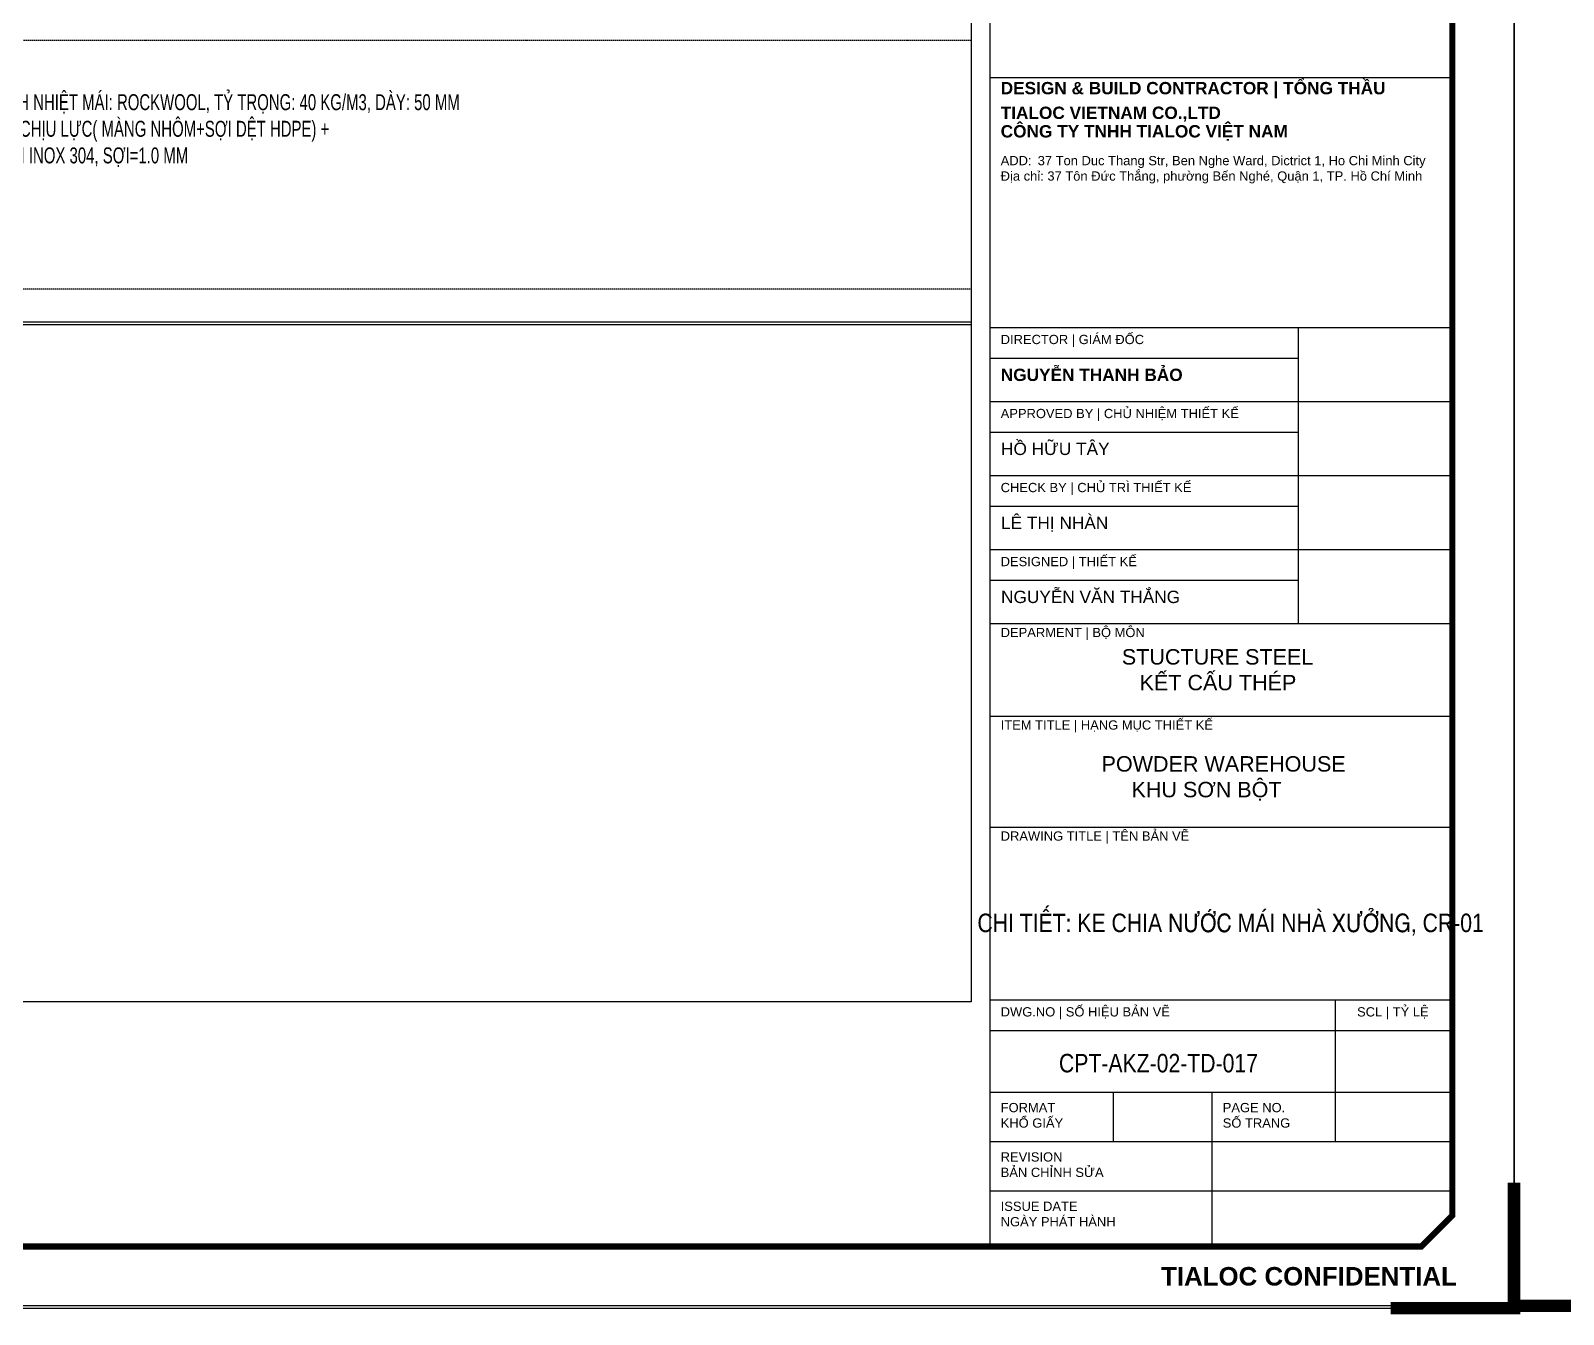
# Model space of a CAD drawing. Header units: inches. Extents: x 340055 to 349452, y -34649 to -30845.
# Drawn here: x 346654.8 to 346943, y -32779.1 to -32537.8 of the extents above; entities that cross this region are included whole.
import ezdxf
from ezdxf.enums import TextEntityAlignment as Align

# ---------------------------------------------------------------- set-up
doc = ezdxf.new("R2010")
doc.units = ezdxf.units.IN
doc.header["$MEASUREMENT"] = 0
doc.linetypes.add('HIDDEN', pattern=[0.375, 0.25, -0.125])
for name, color, linetype in [('0 @ 1', 7, 'Continuous'), ('3', 3, 'Continuous'), ('NET IN', 3, 'Continuous')]:
    doc.layers.add(name, color=color, linetype=linetype)
doc.layers.add('Cover text', color=7, linetype='Continuous', true_color=0x52370f)
for name, color, linetype, lineweight in [('TEXT @ 1', 7, 'Continuous', 20), ('TL-TIILE BLOCK A2$0$TL-TITLE BLOCK - TEXT @ 1', 7, 'Continuous', 25), ('TL-TIILE BLOCK A2$0$TL-TITLE BLOCK 1', 7, 'Continuous', 50), ('TL-TIILE BLOCK A2$0$TL-TITLE BLOCK 2', 7, 'Continuous', 25)]:
    doc.layers.add(name, color=color, linetype=linetype, lineweight=lineweight)
doc.styles.add('ST1H', font='vnshxh.shx', dxfattribs={"width": 0.7})
doc.styles.add('TIEU DE', font='', dxfattribs={"width": 0.8})
doc.styles.add('TL-TIILE BLOCK A2$0$MEP-TEXT T.BLOCK 1', font='arial.ttf', dxfattribs={"height": 1.5})
doc.styles.add('TL-TIILE BLOCK A2$0$MEP-TEXT T.BLOCK 2', font='arial.ttf')
doc.styles.add('TL-TIILE BLOCK A2$0$MEP-TEXT T.BLOCK 3', font='arial.ttf', dxfattribs={"height": 3})
doc.styles.get('TIEU DE').set_extended_font_data('.VnArial NarrowH')

# ---------------------------------------------------------------- blocks, each defined once
blk = doc.blocks.new('kt kien truc 1')
at = {"layer": 'Defpoints', "color": 8}
blk.add_lwpolyline([(0, 0), (594, 0), (594, 420), (0, 420)], close=True, dxfattribs=at)
at = {"layer": 'Defpoints', "color": 8, "const_width": 2}
for points in [[(0, 20), (0, 0), (20, 0)], [(594, 20), (594, 0), (574, 0)]]:
    blk.add_lwpolyline(points, dxfattribs=at)
at = {"layer": 'TL-TIILE BLOCK A2$0$TL-TITLE BLOCK 1', "const_width": 1}
blk.add_lwpolyline([(20, 10), (579, 10), (584, 15), (584, 405), (579, 410), (20, 410), (15, 405), (15, 15)], close=True, dxfattribs=at)
at = {"layer": 'TL-TIILE BLOCK A2$0$TL-TITLE BLOCK 2'}
for p, q in [((509, 410), (509, 10)), ((509, 199.5), (584, 199.5)), ((509, 159), (584, 159)), ((559, 159), (559, 111)), ((509, 154), (559, 154)), ((509, 147), (584, 147)), ((509, 142), (559, 142)), ((509, 135), (584, 135)), ((509, 130), (559, 130)), ((509, 123), (584, 123)), ((509, 118), (559, 118)), ((509, 111), (584, 111)), ((509, 96), (584, 96)), ((509, 78), (584, 78)), ((509, 50), (584, 50)), ((565, 50), (565, 27)), ((509, 45), (584, 45)), ((509, 35), (584, 35)), ((529, 35), (529, 27)), ((545, 35), (545, 10)), ((509, 27), (584, 27)), ((509, 19), (584, 19))]:
    blk.add_line(p, q, dxfattribs=at)
at = {"layer": '0 @ 1', "attachment_point": 1}
for s, width, insert, char_height, style in [('\\pt10;{\\fArial|b1|i0|c0|p34;NGUYỄN THANH BẢO}', 32.1571, (510.79, 152.31), 2, 'TL-TIILE BLOCK A2$0$MEP-TEXT T.BLOCK 2'), ('\\pt15;{\\fArial|b1|i0|c0|p34;TIALOC CONFIDENTIAL}', 49.3859, (536.78, 6.67), 3, 'TL-TIILE BLOCK A2$0$MEP-TEXT T.BLOCK 3')]:
    blk.add_mtext_dynamic_manual_height_columns(s, width=width, gutter_width=12.5, heights=[0], dxfattribs=dict(at, insert=insert, char_height=char_height, style=style))
at = {"layer": 'TEXT @ 1', "attachment_point": 1, "style": 'TL-TIILE BLOCK A2$0$MEP-TEXT T.BLOCK 1'}
for s, width, insert, char_height in [('{\\C1;HỒ HỮU TÂY}', 50.8254, (510.84, 140.31), 2), ('{\\C1;LÊ THỊ NHÀN}', 50.8254, (510.84, 128.31), 2), ('{\\C1;NGUYỄN VĂN THẮNG}', 50.8254, (510.84, 116.31), 2), ('\\pi10.02899;{\\C1;STUCTURE STEEL \\P\\pi12.90587;KẾT CẤU THÉP}', 50.8254, (520.39, 106.84), 2.5), ('\\pi10.78205;{\\C1;POWDER WAREHOUSE\\P     KHU SƠN BỘT}', 64.0147, (516.35, 89.49), 2.5)]:
    blk.add_mtext_dynamic_manual_height_columns(s, width=width, gutter_width=15, heights=[0], dxfattribs=dict(at, insert=insert, char_height=char_height))
at = {"layer": 'TL-TIILE BLOCK A2$0$TL-TITLE BLOCK - TEXT @ 1', "attachment_point": 1}
for s, width, insert, char_height, style in [('{\\fArial|b1|i0|c0|p34;DESIGN & BUILD CONTRACTOR | TỔNG THẦU}', 66.5482, (510.78, 198.79), 2, 'TL-TIILE BLOCK A2$0$MEP-TEXT T.BLOCK 2'), ('{\\fArial|b1|i0|c0|p34;TIALOC VIETNAM CO.,LTD}', 66.5482, (510.78, 194.79), 2, 'TL-TIILE BLOCK A2$0$MEP-TEXT T.BLOCK 2'), ('{\\fArial|b1|i0|c0|p34;CÔNG TY TNHH TIALOC VIỆT NAM}', 66.5482, (510.78, 191.79), 2, 'TL-TIILE BLOCK A2$0$MEP-TEXT T.BLOCK 2'), ('ADD:^I37 Ton Duc Thang Str, Ben Nghe Ward, Dictrict 1, Ho Chi Minh City ', 70.4569, (510.78, 186.79), 1.5, 'TL-TIILE BLOCK A2$0$MEP-TEXT T.BLOCK 1'), ('Địa chỉ: 37 Tôn Đức Thắng, phường Bến Nghé, Quận 1, TP. Hồ Chí Minh', 70.522, (510.78, 184.29), 1.5, 'TL-TIILE BLOCK A2$0$MEP-TEXT T.BLOCK 1'), ('DIRECTOR | GIÁM ĐỐC', 57.2397, (510.78, 157.79), 1.5, 'TL-TIILE BLOCK A2$0$MEP-TEXT T.BLOCK 1'), ('APPROVED BY | CHỦ NHIỆM THIẾT KẾ', 57.2397, (510.78, 145.79), 1.5, 'TL-TIILE BLOCK A2$0$MEP-TEXT T.BLOCK 1'), ('CHECK BY | CHỦ TRÌ THIẾT KẾ', 50.8254, (510.78, 133.79), 1.5, 'TL-TIILE BLOCK A2$0$MEP-TEXT T.BLOCK 1'), ('DESIGNED | THIẾT KẾ', 44.9979, (510.78, 121.79), 1.5, 'TL-TIILE BLOCK A2$0$MEP-TEXT T.BLOCK 1'), ('DEPARMENT | BỘ MÔN', 63.0963, (510.78, 110.29), 1.5, 'TL-TIILE BLOCK A2$0$MEP-TEXT T.BLOCK 1'), ('ITEM TITLE | HẠNG MỤC THIẾT KẾ', 63.0963, (510.78, 95.29), 1.5, 'TL-TIILE BLOCK A2$0$MEP-TEXT T.BLOCK 1'), ('DRAWING TITLE | TÊN BẢN VẼ', 63.0963, (510.78, 77.29), 1.5, 'TL-TIILE BLOCK A2$0$MEP-TEXT T.BLOCK 1'), ('DWG.NO | SỐ HIỆU BẢN VẼ', 37.618, (510.78, 48.79), 1.5, 'TL-TIILE BLOCK A2$0$MEP-TEXT T.BLOCK 1'), ('SCL | TỶ LỆ', 37.618, (568.56, 48.79), 1.5, 'TL-TIILE BLOCK A2$0$MEP-TEXT T.BLOCK 1'), ('FORMAT', 21.1246, (510.78, 33.27), 1.5, 'TL-TIILE BLOCK A2$0$MEP-TEXT T.BLOCK 1'), ('PAGE NO.', 21.1246, (546.78, 33.27), 1.5, 'TL-TIILE BLOCK A2$0$MEP-TEXT T.BLOCK 1'), ('KHỔ GIẤY', 31.0296, (510.78, 30.77), 1.5, 'TL-TIILE BLOCK A2$0$MEP-TEXT T.BLOCK 1'), ('SỐ TRANG', 31.0296, (546.78, 30.77), 1.5, 'TL-TIILE BLOCK A2$0$MEP-TEXT T.BLOCK 1'), ('REVISION', 21.1246, (510.78, 25.27), 1.5, 'TL-TIILE BLOCK A2$0$MEP-TEXT T.BLOCK 1'), ('BẢN CHỈNH SỬA', 31.0296, (510.78, 22.77), 1.5, 'TL-TIILE BLOCK A2$0$MEP-TEXT T.BLOCK 1'), ('NGÀY PHÁT HÀNH', 31.0296, (510.78, 14.77), 1.5, 'TL-TIILE BLOCK A2$0$MEP-TEXT T.BLOCK 1'), ('ISSUE DATE', 21.1246, (510.78, 17.27), 1.5, 'TL-TIILE BLOCK A2$0$MEP-TEXT T.BLOCK 1')]:
    blk.add_mtext_dynamic_manual_height_columns(s, width=width, gutter_width=15, heights=[0], dxfattribs=dict(at, insert=insert, char_height=char_height, style=style))

msp = doc.modelspace()

# ---------------------------------------------------------------- linework, layer by layer
at = {"color": 8}
msp.add_lwpolyline([(346262.3035, -32368.7455), (346831.6415, -32368.7455), (346831.6415, -32720.3253), (346262.3035, -32720.3253)], close=True, dxfattribs=at)
at = {"color": 94, "linetype": 'HIDDEN'}
for points in [[(346831.6415, -32539.6605), (346262.3035, -32539.6605)], [(346262.3035, -32586.3272), (346831.6415, -32586.3272)]]:
    msp.add_lwpolyline(points, dxfattribs=at)
at = {"color": 94}
for points in [[(346262.3035, -32592.4939), (346831.6415, -32592.4939)], [(346262.3035, -32592.9939), (346831.6415, -32592.9939)]]:
    msp.add_lwpolyline(points, dxfattribs=at)
at = {"layer": 'NET IN'}
msp.add_lwpolyline([(346933.69, -32290.9194), (347622.4698, -32290.9194), (347622.4698, -32777.5199), (346933.69, -32777.5199)], close=True, dxfattribs=at)

# ---------------------------------------------------------------- block references
at = {"layer": '3', "xscale": 1.159562065285868, "yscale": 1.159562065285868, "zscale": 1.159562065285868}
msp.add_blockref('kt kien truc 1', (346933.69, -32777.5199), dxfattribs=at)

# ---------------------------------------------------------------- next in the draw order: texts
at = {"color": 20, "true_color": 0xf25d0d, "insert": (346646.5659, -32556.5611), "char_height": 3, "attachment_point": 4, "style": 'ST1H', "bg_fill": 2}
msp.add_mtext('\\A1;C¸CH NHIÖT M¸I: ROCKWOOL, tû träng: 40 kg/m3, dµy: 50 mm\\PB¹T CHÞU LùC( MµNG NH¤M+SîI DÖT HDPE) +\\PL¦íI INOX 304, SîI=1.0 MM', dxfattribs=at)

# ---------------------------------------------------------------- next in the draw order: linework, layer by layer
at = {"layer": 'NET IN'}
msp.add_lwpolyline([(346244.9101, -32290.9194), (346933.69, -32290.9194), (346933.69, -32777.5199), (346244.9101, -32777.5199)], close=True, dxfattribs=at)

# ---------------------------------------------------------------- next in the draw order: block references
at = {"layer": '3'}
ref = msp.add_blockref('kt kien truc 1', (346244.9101, -32777.9354), dxfattribs=dict(at, xscale=1.159562065285868, yscale=1.159562065285868, zscale=1.159562065285868))
ref.add_attrib('TENBANVE', 'CHI TIÕT: KE CHIA N¦íC M¸I NHµ X¦ëNG, CR-01', dxfattribs={"layer": 'Cover text', "ltscale": 0.5, "height": 3.478686, "style": 'TIEU DE'}).set_placement((346880.4156, -32705.5026), align=Align.MIDDLE_CENTER)
ref.add_attrib('STT', 'CPT-AKZ-02-TD-017', dxfattribs={"layer": 'Cover text', "ltscale": 0.5, "height": 3.478686, "style": 'TIEU DE'}).set_placement((346866.853, -32731.87), align=Align.MIDDLE_CENTER)

doc.saveas('drawing.dxf')
